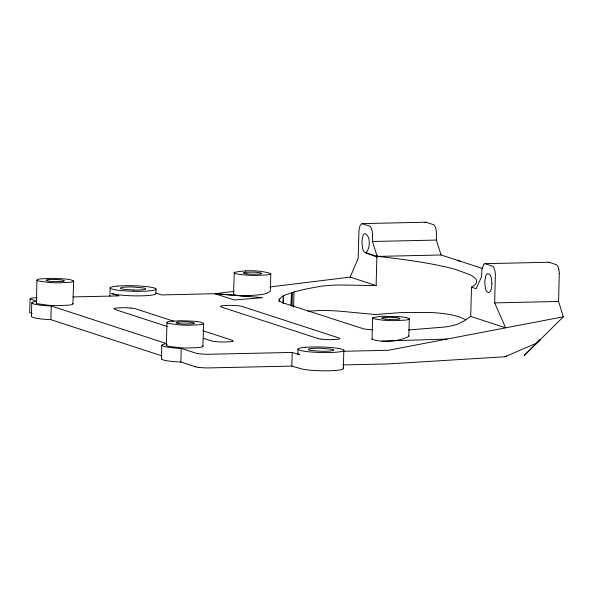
<?xml version="1.0" encoding="UTF-8"?>
<svg xmlns="http://www.w3.org/2000/svg" width="593" height="593" viewBox="0 0 593 593"><rect width="100%" height="100%" fill="white"/><g stroke="black" fill="none" stroke-linecap="round" stroke-linejoin="round"><path stroke-width="0.89" d="M32.104 313.549L29.65 312.526L30.117 298.627A11.408 1.371 1.5 0 1 32.459 298.027L37.218 297.723M161.815 355.844L50.887 319.671A22.942 2.757 1.5 0 1 33.052 317.507L31.422 316.536L31.785 302.875L32.874 301.963L36.551 301.222L30.006 298.865M36.366 302.971L36.959 280.185M50.887 319.671L51.243 306.01A22.942 2.757 1.5 0 1 33.408 303.846L31.785 302.875M36.544 302.593A18.205 2.187 1.5 0 0 37.678 303.757L48.989 305.321A18.361 2.209 1.5 0 0 58.477 305.632L69.151 305.113A18.479 2.224 1.5 0 0 72.895 304.157L73.665 280.993L70.908 279.829A18.361 2.209 1.5 0 0 63.985 278.873L51.554 278.332L40.887 278.851A18.294 2.194 1.5 0 0 37.144 279.807A18.205 2.187 1.5 0 0 38.271 280.971L49.582 282.542A18.361 2.209 1.5 0 0 59.078 282.846L69.744 282.327A18.479 2.224 1.5 0 0 73.488 281.371L73.665 280.993M109.92 296.204L110.135 287.998M156.011 289.013L155.892 293.565A22.927 2.757 1.5 0 1 141.497 295.84A22.927 2.757 1.5 0 1 115.887 294.462M195.267 366.748L180.88 362.056A22.942 2.757 1.5 0 1 163.045 359.899L161.422 358.928L161.778 345.267L162.867 344.355L166.544 343.606L51.243 306.01M166.359 345.356L166.959 322.577M180.88 362.056L181.236 348.402A22.942 2.757 1.5 0 1 163.409 346.238L161.778 345.267M167.27 344.622A18.294 2.194 1.5 0 0 166.544 344.978A18.205 2.187 1.5 0 0 167.671 346.142L178.982 347.713A18.361 2.209 1.5 0 0 188.478 348.017L199.144 347.498A18.479 2.224 1.5 0 0 202.888 346.542L203.658 323.385L200.908 322.214A18.361 2.209 1.5 0 0 193.978 321.258L181.547 320.724L170.88 321.243A18.294 2.194 1.5 0 0 167.137 322.199A18.205 2.187 1.5 0 0 168.271 323.363L179.583 324.927A18.361 2.209 1.5 0 0 189.071 325.238L199.745 324.712A18.479 2.224 1.5 0 0 203.488 323.763L203.658 323.385M238.208 295.596L234.932 294.995L233.546 294.076L234.279 272.387C246.058 270.06 259.378 269.978 270.801 273.573L270.341 291.126C265.064 295.536 256.51 294.662 249.875 295.662A21.481 3.454 -4.4 0 1 240.217 295.722L215.044 293.698L161.511 294.951L155.87 293.112M279.236 301.718C279.177 295.284 287.864 294.617 292.416 292.445L292.045 306.329M283.128 303.127L283.306 295.996M291.104 305.625L291.437 292.772M343.836 350.255L343.362 368.483A22.927 2.757 1.5 0 1 335.727 370.432A22.919 2.75 1.5 0 1 303.357 369.38L291.867 366.081L292.23 352.42L208.632 354.266A11.593 1.394 1.5 0 1 202.695 354.073L199.181 353.754A11.519 1.386 1.5 0 1 195.631 353.087L181.236 348.402M293.631 307.211L294.032 291.978L306.744 288.828L320.487 286.315A28.538 4.566 -4.4 0 1 342.776 285.011L376.125 285.574L376.911 255.576L377.659 256.398L381.002 256.754A231.618 27.827 1.5 0 1 454.712 269.185L469.456 274.463A231.618 27.827 1.5 0 1 476.164 283.254L474.852 284.951L471.479 287.175L470.716 316.425L464.593 320.613L459.694 323.17A28.538 4.566 -4.4 0 1 445.18 326.995L408.444 329.975M292.23 352.42L299.48 354.784L297.849 353.806L297.968 349.247M482.265 268.414L441.088 254.983L377.17 256.413L372.404 241.499L372.537 234.695A8.969 3.336 88.7 0 0 372.033 230.573L371.329 228.305A8.969 3.336 88.7 0 0 369.899 226.2L362.004 223.628L360.062 225.562L358.973 230.277L358.194 258.385L350.181 277.116L269.83 286.975M406.539 317.626L409.296 318.789L408.836 336.409C399.237 341.561 382.552 342.769 372.033 339.352L372.597 317.981M441.088 254.983L436.315 240.076L436.448 233.271A8.969 3.336 88.7 0 0 435.944 229.143L435.24 226.874A8.969 3.336 88.7 0 0 433.817 224.777L425.922 222.197L362.004 223.628M470.716 316.425L505.673 327.833L494.673 302.89L495.37 274.752A8.969 3.336 88.7 0 0 494.866 270.623L494.154 268.355A8.969 3.336 88.7 0 0 492.731 266.25L485.378 263.737L483.799 264.226L481.968 268.977L481.598 276.672L476.12 288.68L471.479 287.175M538.429 340.708L540.06 339.922L524.116 355.592L563.35 316.803L558.591 301.459L559.281 273.321M283.187 303.097L283.395 295.951M279.333 301.615L279.422 298.954L278.829 300.214L279.133 300.829L282.424 302.66L363.368 328.767A53.867 8.621 -4.4 0 0 368.194 329.493L372.923 329.841M291.2 305.595L291.712 292.683M233.724 293.55L233.546 294.076M372.033 339.352L372.196 338.862M31.422 316.536L31.629 316.069M161.422 358.928L161.63 358.454M270.801 273.573L270.63 273.951A18.479 2.224 1.5 0 1 266.887 274.907L256.22 275.426A18.361 2.209 1.5 0 1 246.725 275.122L241.099 274.611A18.361 2.209 1.5 0 1 235.399 273.551L234.102 272.765M409.296 318.789L409.118 319.175A18.479 2.224 1.5 0 1 405.382 320.124L394.708 320.643A18.346 2.202 1.5 0 1 382.27 320.109L373.901 318.767A18.205 2.187 1.5 0 1 372.775 317.603L381.269 316.262L399.615 316.669A18.346 2.202 1.5 0 1 406.516 317.633M333.518 350.026L333.399 350.293A12.646 1.52 1.5 0 1 330.82 350.945L329.315 351.1A12.609 1.512 1.5 0 1 321.302 351.278L311.495 350.522A12.646 1.52 1.5 0 1 312.467 348.402M540.06 339.922L536.784 343.065L504.91 356.764L388.015 363.932L342.791 364.947M424.885 222.746L425.922 222.197M504.91 356.764L506.548 355.985M548.228 262.41L549.288 262.306L556.642 264.826A8.969 3.336 88.7 0 1 558.072 266.924L558.776 269.2M292.482 292.423L294.032 291.978M563.35 316.803L388.371 350.27L344.103 351.264M249.875 295.662L240.217 295.722M215.044 293.698L262.551 297.664L234.294 299.984L215.044 293.698L234.22 291.348M245.243 272.298L253.76 272.113A9.147 1.097 1.5 0 1 258.148 272.454L260.979 272.98L261.543 273.558A9.147 1.097 1.5 0 1 259.675 274.04L251.15 274.225A9.147 1.097 1.5 0 1 246.829 273.892M243.612 296.085L249.142 295.722M307.96 311.155L319.849 310.517A28.316 3.402 1.5 0 1 342.057 311.377L375.362 314.527L402.017 312.511L431.052 312.504A221.649 50.101 -15.1 0 1 459.39 316.921L465.839 319.746M447.018 339.055L381.951 341.131M372.404 241.499L436.315 240.076M484.837 263.677L548.755 262.254M73.013 296.93L118.897 295.9L111.647 293.535L115.85 294.462M494.673 302.89L558.591 301.459M291.867 366.081L208.276 367.927A11.593 1.394 1.5 0 1 202.339 367.734L198.825 367.415M387.54 317.277L392.255 317.329M133.477 290.029L123.67 289.273A12.601 1.512 1.5 0 1 124.663 287.16A12.646 1.52 1.5 0 1 132.662 286.975L143.795 287.983A12.646 1.52 1.5 0 1 145.693 288.784L145.567 289.043A12.646 1.52 1.5 0 1 142.995 289.703L141.49 289.851A12.646 1.52 1.5 0 1 133.455 290.036M389.645 319.449L398.162 319.256A9.147 1.097 1.5 0 0 400.038 318.782L399.467 318.196L396.621 317.67M130.742 308.056L126.961 307.811A11.519 1.386 1.5 0 0 121.061 307.737L116.302 308.049A11.408 1.371 1.5 0 0 113.967 308.642L114.671 309.368L167.345 326.543M321.317 339.137L324.823 339.455A11.593 1.394 1.5 0 0 330.761 339.648L337.432 339.322A11.556 1.386 1.5 0 0 339.767 338.729L339.063 338.003L241.603 306.277A11.593 1.394 1.5 0 0 237.267 305.677L233.486 305.432A11.519 1.386 1.5 0 0 227.586 305.365L222.835 305.669A11.408 1.371 1.5 0 0 220.492 306.262L221.196 306.989L317.759 338.477M246.784 273.892L243.938 273.358A9.103 1.097 1.5 0 1 243.367 272.78A9.147 1.097 1.5 0 1 245.309 272.306M385.272 319.108L382.426 318.582A9.103 1.097 1.5 0 1 381.862 317.996M460.116 261.187L457.21 260.245M350.181 277.116L376.125 285.574M245.472 270.949L245.635 270.942M173.727 321.198L135.078 308.656A11.519 1.386 1.5 0 0 130.794 308.056M202.695 330.649L232.538 340.382L233.242 341.108A11.556 1.386 1.5 0 1 230.907 341.701L224.236 342.028A11.593 1.394 1.5 0 1 218.298 341.835L214.792 341.516A11.519 1.386 1.5 0 1 211.234 340.856L203.332 338.277M376.866 257.051L365.073 252.544L363.909 251.469A9.547 3.551 88.7 0 1 362.538 248.126L361.9 241.855L362.849 236.11A9.547 3.551 88.7 0 1 364.376 233.709C370.833 234.183 370.529 249.735 365.688 252.662L377.17 256.413M408.243 335.823L408.836 336.409M202.68 345.771L203.065 346.164M72.687 303.386L73.065 303.779M342.887 367.994L343.362 368.483M178.093 322.11A9.103 1.097 1.5 0 1 181.903 321.866L186.617 321.917A9.147 1.097 1.5 0 1 191.005 322.266L193.837 322.792L194.4 323.37A9.147 1.097 1.5 0 1 192.525 323.845L184.008 324.037A9.147 1.097 1.5 0 1 179.686 323.696L176.788 323.17A9.103 1.097 1.5 0 1 176.225 322.585M176.299 322.592A9.147 1.097 1.5 0 1 178.167 322.118M305.632 347.305A22.927 2.757 1.5 0 1 338.003 348.358A22.927 2.757 1.5 0 1 336.209 352.205A22.927 2.757 1.5 0 1 303.838 351.152A22.919 2.75 1.5 0 1 305.595 347.305M312.504 348.41A12.609 1.512 1.5 0 1 320.516 348.232L331.628 349.225A12.609 1.512 1.5 0 1 333.503 350.033M383.701 317.529A9.103 1.097 1.5 0 1 387.503 317.285M389.69 319.449A9.147 1.097 1.5 0 1 385.324 319.108M381.929 318.004A9.147 1.097 1.5 0 1 383.804 317.522M392.277 317.337A9.147 1.097 1.5 0 1 396.643 317.67M46.232 280.2A9.103 1.097 1.5 0 0 46.795 280.778L49.642 281.312A9.147 1.097 1.5 0 0 54.059 281.645L62.532 281.46A9.147 1.097 1.5 0 0 64.4 280.986L63.836 280.4L60.99 279.866A9.147 1.097 1.5 0 0 56.639 279.54L51.902 279.481A9.103 1.097 1.5 0 0 48.07 279.733M46.298 280.207A9.147 1.097 1.5 0 1 48.166 279.726M297.849 353.806A22.927 2.757 1.5 0 1 298.071 353.332M321.176 339.137A11.556 1.386 1.5 0 1 317.611 338.47M198.751 367.408A11.593 1.394 1.5 0 1 195.171 366.741M558.739 269.074A8.969 3.336 88.7 0 1 559.243 273.203M491.901 283.424C491.671 286.552 491.886 291.289 488.513 292.72L486.742 291.526A9.547 3.551 88.7 0 1 485.363 288.183L484.726 281.905L485.682 276.16A9.547 3.551 88.7 0 1 487.209 273.758C491.627 273.01 491.634 280.385 491.901 283.424M117.77 286.056A22.919 2.75 1.5 0 0 115.976 289.903A22.927 2.757 1.5 0 0 148.383 290.955A22.927 2.757 1.5 0 0 150.177 287.108A22.927 2.757 1.5 0 0 117.807 286.063"/></g></svg>
